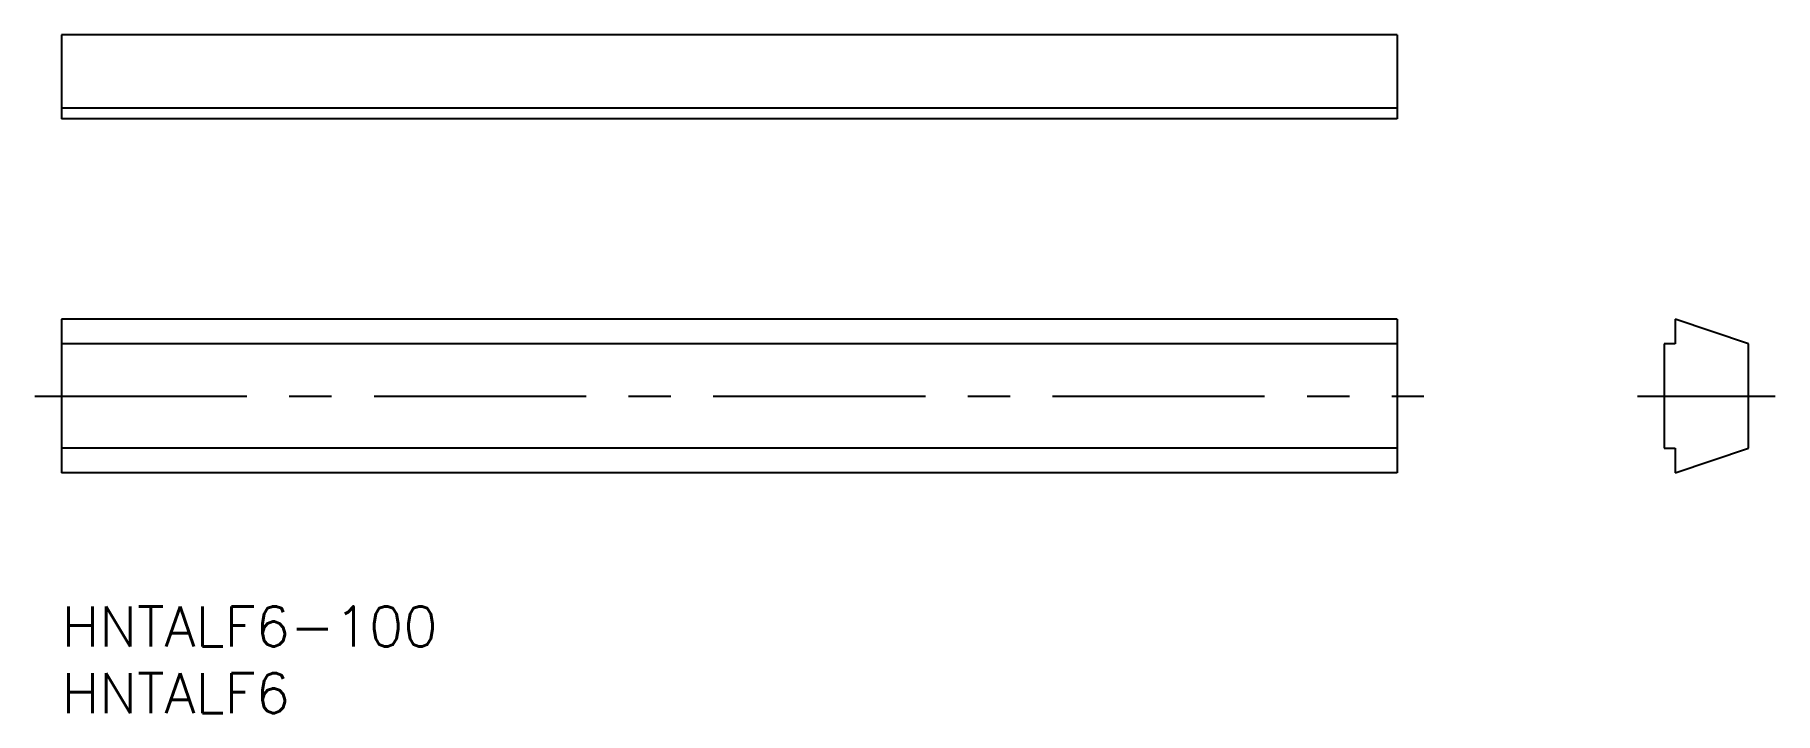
# Model space of a CAD drawing. Extents: x -2 to 128, y -8 to 43.
import ezdxf

# ---------------------------------------------------------------- set-up
doc = ezdxf.new("R2010")
doc.units = 0
doc.header["$LTSCALE"] = 0.5
doc.linetypes.add('CENTER', pattern=[50.8, 31.75, -6.35, 6.35, -6.35])
for name, color, linetype in [('MSM_CENTER', 1, 'CENTER'), ('MSM_CONTINUOUS', 7, 'CONTINUOUS'), ('MSM_PART_NUMBER', 7, 'CONTINUOUS')]:
    doc.layers.add(name, color=color, linetype=linetype)
doc.styles.get("Standard").update_dxf_attribs({"font": 'txt.shx', "height": 3, "bigfont": 'bigfont.shx'})

# ---------------------------------------------------------------- blocks, each defined once
blk = doc.blocks.new('*U12')
at = {"layer": 'MSM_PART_NUMBER'}
blk.add_text('HNTALF6-100', height=3, dxfattribs=at).set_placement((0, -3))
blk = doc.blocks.new('*U13')
at = {"layer": 'MSM_PART_NUMBER'}
blk.add_text('HNTALF6', height=3, dxfattribs=at).set_placement((0, -8))

msp = doc.modelspace()

# ---------------------------------------------------------------- linework, layer by layer
at = {"layer": 'MSM_CENTER'}
for p, q in [((-2, 15.75), (102, 15.75)), ((118, 15.75), (128.3, 15.75))]:
    msp.add_line(p, q, dxfattribs=at)
at = {"layer": 'MSM_CONTINUOUS'}
for p, q in [((100, 42.8), (0, 42.8)), ((0, 42.8), (0, 36.5)), ((100, 42.8), (100, 36.5)), ((100, 37.3), (0, 37.3)), ((100, 36.5), (0, 36.5)), ((0, 21.5), (0, 10)), ((100, 21.5), (0, 21.5)), ((100, 21.5), (100, 10)), ((126.3, 19.65), (120.8, 21.5)), ((120.8, 21.5), (120.8, 19.65)), ((100, 19.65), (0, 19.65)), ((120.8, 19.65), (120, 19.65)), ((120, 19.65), (120, 11.85)), ((126.3, 11.85), (126.3, 19.65)), ((100, 11.85), (0, 11.85)), ((120, 11.85), (120.8, 11.85)), ((120.8, 11.85), (120.8, 10)), ((120.8, 10), (126.3, 11.85)), ((100, 10), (0, 10))]:
    msp.add_line(p, q, dxfattribs=at)

# ---------------------------------------------------------------- block references
for name in ['*U12', '*U13']:
    msp.add_blockref(name, (0, 0), dxfattribs=at)

doc.saveas('drawing.dxf')
